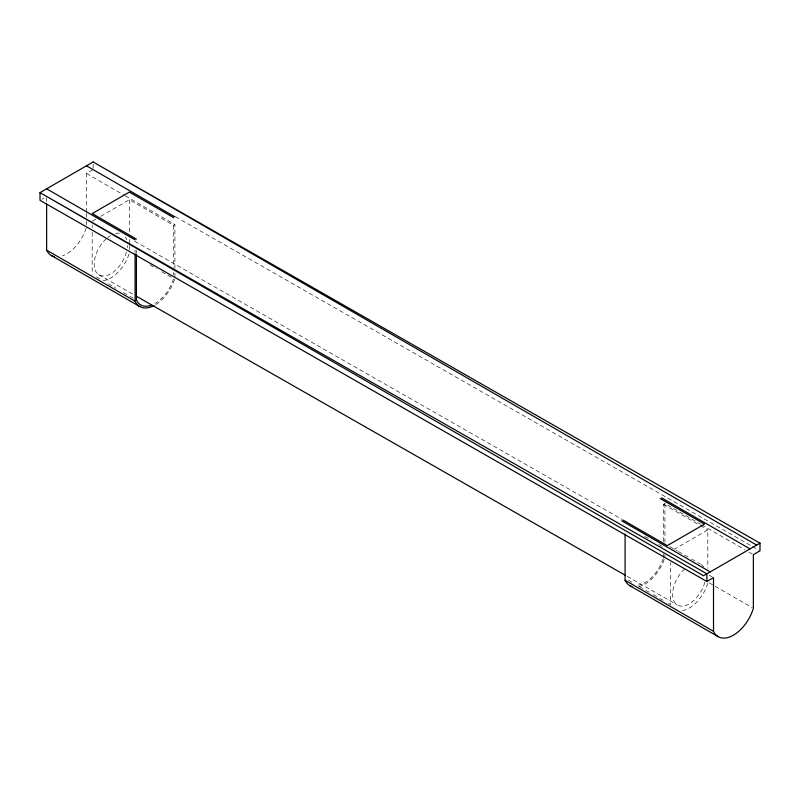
<?xml version="1.0" encoding="UTF-8"?>
<svg xmlns="http://www.w3.org/2000/svg" width="800" height="800" viewBox="0 0 800 800"><rect width="100%" height="100%" fill="white"/><g stroke="black" fill="none" stroke-linecap="round" stroke-linejoin="round"><path stroke-width="0.6" stroke-dasharray="4 3" d="M129.02 254.03L127.6 257.91A28.64 16.53 -60 0 1 103.05 280.67M663.24 558.62L661.81 562.5A28.64 16.53 -60 0 1 638.19 585.13M707.81 583.18L706.03 588.03A28.64 16.53 -60 0 1 681.48 610.79M41.9 199.21L43.79 198.12M86.49 212.17L86.49 173.47L93.13 169.63M92.19 221.23L96.44 218.78M100.69 216.33L129.38 199.76L173.6 225.29L174.92 224.53L174.92 268.22M663.59 541.54L663.59 504.36L664.92 503.59L672.47 507.95M673.81 549.52L707.81 529.89L707.81 568.31M134.8 241.28L622.08 519.38M669.83 546.63L677.43 550.96M678.51 551.58L690.45 558.4M691.53 559.02L700.22 563.97M98.7 274.71L134.51 295.15M627.21 576.34L677.13 604.84M175.54 216.74L751.33 545.86M752.41 546.48L758.92 550.19M673.55 508.57L700.51 524.14M701.59 524.76L744.73 549.67M749.05 552.16L752.28 554.03M663.59 504.36L699.18 524.9M700.26 525.53L707.81 529.89M86.49 173.47L124.23 195.26M125.31 195.88L174.92 224.53M644.74 536.41L651.21 540.15M658.76 544.51L663.07 547M709.2 575.16L712.44 577.03M709.14 582.8L752.28 607.7M149.87 264.89L156.34 268.62M161.73 271.74L173.6 278.59L171.82 283.44A28.64 16.53 -60 0 1 155 303.5M628.56 580.36L631.8 582.23M639.35 586.59L644.74 589.7M645.82 590.33L649.05 592.19M653.37 594.69L658.76 597.8M659.84 598.42L663.07 600.29M668.47 603.4L670.62 604.65L670.62 562.51M96.5 277.02L99.74 278.89M108.37 283.87L115.92 288.23M123.46 292.58L128.86 295.7M129.94 296.32L133.17 298.19M664.92 503.59L664.92 542.29M664.92 554.77L664.92 557.27M663.59 553.93L663.59 557.65M174.92 273.21L174.92 276.96M173.6 225.29L173.6 267.43M173.6 272.39L173.6 274.87M136.41 250.48L136.41 252.96M135.08 250.03L135.08 252.52M129.38 199.76L129.38 233.23M129.38 239.42L129.38 244.38M129.38 245.62L129.38 251.82M93.13 164.16L93.13 168.54M92.19 224.95L92.19 227.43M92.19 232.39L92.19 274.53M86.49 213.41L86.49 219.66M86.49 220.9L86.49 227.15M46.64 197.72L46.64 201.47M125.4 237.07A23.48 13.56 -60 0 1 126.66 239.81M127.38 245.58A23.48 13.56 -60 0 1 127.23 247.66M126.41 252.03A23.48 13.56 -60 0 1 98.41 274.52A23.48 13.56 -60 0 1 106.97 238.14M107.81 237.45A23.48 13.56 -60 0 1 110.41 235.64M115.56 233.48A23.48 13.56 -60 0 1 119.51 233.25M701.3 564.59A23.48 13.56 -60 0 1 703.84 567.19M704.85 582.15A23.48 13.56 -60 0 1 676.84 604.64A23.48 13.56 -60 0 1 685.4 568.26M86.15 228.23A30.52 17.62 -60 0 1 62.36 255.93M664.21 559.45A30.52 17.62 -60 0 1 638.74 586.65M174.58 279.29A30.52 17.62 -60 0 1 155 305.04"/><path stroke-width="1.2" d="M93.13 161.97L40 192.64L40 200.31L706.87 581.49L713.51 577.65L713.51 631.33A30.52 17.62 -60 0 0 733.44 635.16A30.52 17.62 -60 0 0 753.36 608.33L753.36 554.65L760 550.81L760 543.15L93.13 161.97L756.68 545.06M760 543.15L703.55 575.74L40 192.64L706.87 573.82L706.87 581.49M136.68 296.39L625.04 575.11M86.49 165.8L174.92 216.86M661.6 497.84L750.04 548.9M173.6 217.63L129.38 192.1L92.19 213.57L136.41 239.1M660.27 498.61L704.49 524.13L667.3 545.61L623.08 520.08M46.64 188.8L135.08 239.86M621.75 520.84L710.19 571.9M625.08 534.08L625.08 580.27L713.51 631.33M629.76 585.63L718.2 636.69M46.64 203.96L46.64 250.15L135.08 301.21A30.52 17.62 -60 0 0 153.95 305.62M51.32 255.51L139.76 306.57M136.41 254.2L136.41 300.06L138.19 302.85A28.64 16.53 -60 0 0 151.06 305.33M135.08 253.77L135.08 301.21M54.59 256.71A30.52 17.62 -60 0 1 46.64 250.15M631.88 586.55A30.52 17.62 -60 0 1 625.08 580.27"/></g></svg>
